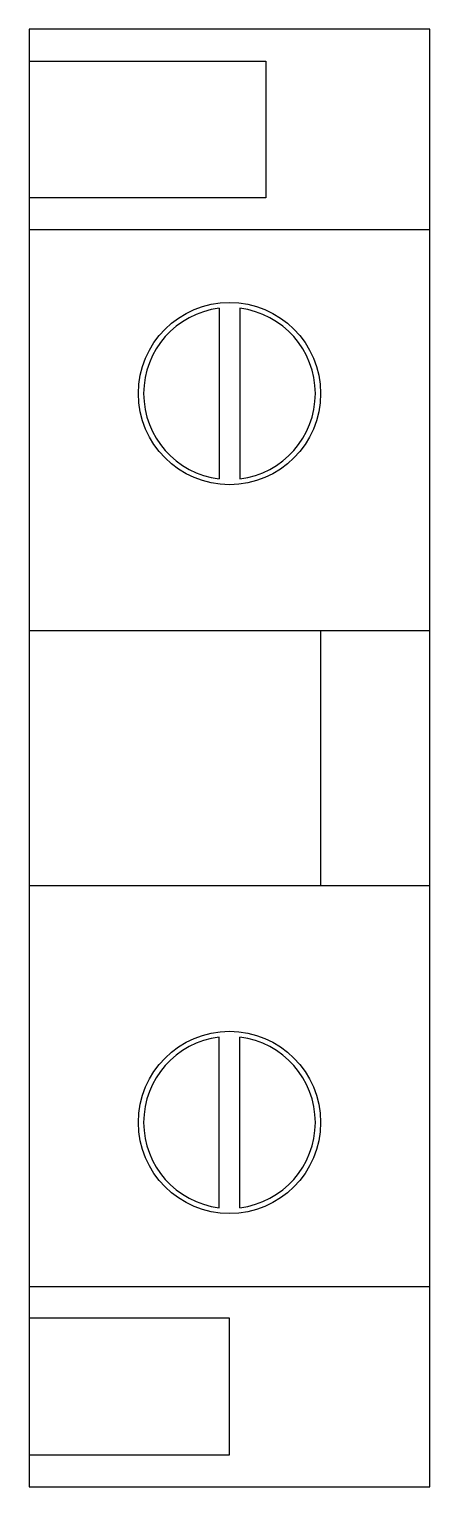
# Model space of a CAD drawing. Header units: millimetres. Extents: x 0 to 11, y 0 to 40.
import ezdxf

# ---------------------------------------------------------------- set-up
doc = ezdxf.new("R2010")
doc.units = ezdxf.units.MM

# ---------------------------------------------------------------- blocks, each defined once
blk = doc.blocks.new('DMN44A')
at = {"ltscale": 100}
for p, q in [((-9.5, 19.125), (-3, 19.125)), ((-3, 19.125), (-3, 15.375)), ((-3, 15.375), (-9.5, 15.375)), ((-9.5, 14.5), (1.5, 14.5)), ((-4.286, 12.34), (-4.286, 7.66)), ((-3.714, 12.34), (-3.714, 7.66)), ((-9.5, 3.5), (1.5, 3.5)), ((-1.5, 3.5), (-1.5, -3.5)), ((-9.5, -3.5), (1.5, -3.5)), ((-4.286, -12.34), (-4.286, -7.66)), ((-3.714, -12.34), (-3.714, -7.66)), ((-9.5, -14.5), (1.5, -14.5)), ((-4, -15.375), (-9.5, -15.375)), ((-4, -19.125), (-4, -15.375)), ((-9.5, -19.125), (-4, -19.125))]:
    blk.add_line(p, q, dxfattribs=at)
blk.add_lwpolyline([(-9.5, -20), (1.5, -20), (1.5, 20), (-9.5, 20)], close=True, dxfattribs=at)
for centre in [(-4, 10), (-4, -10)]:
    blk.add_circle(centre, 2.5, dxfattribs=at)
for centre, start, end in [((-4, 10), 96.9621, 263.0379), ((-4, 10), 276.9621, 83.0379), ((-4, -10), 96.9621, 263.0379), ((-4, -10), 276.9621, 83.0379)]:
    blk.add_arc(centre, 2.357, start, end, dxfattribs=at)

msp = doc.modelspace()

# ---------------------------------------------------------------- block references
msp.add_blockref('DMN44A', (9.5, 20))

doc.saveas('drawing.dxf')
